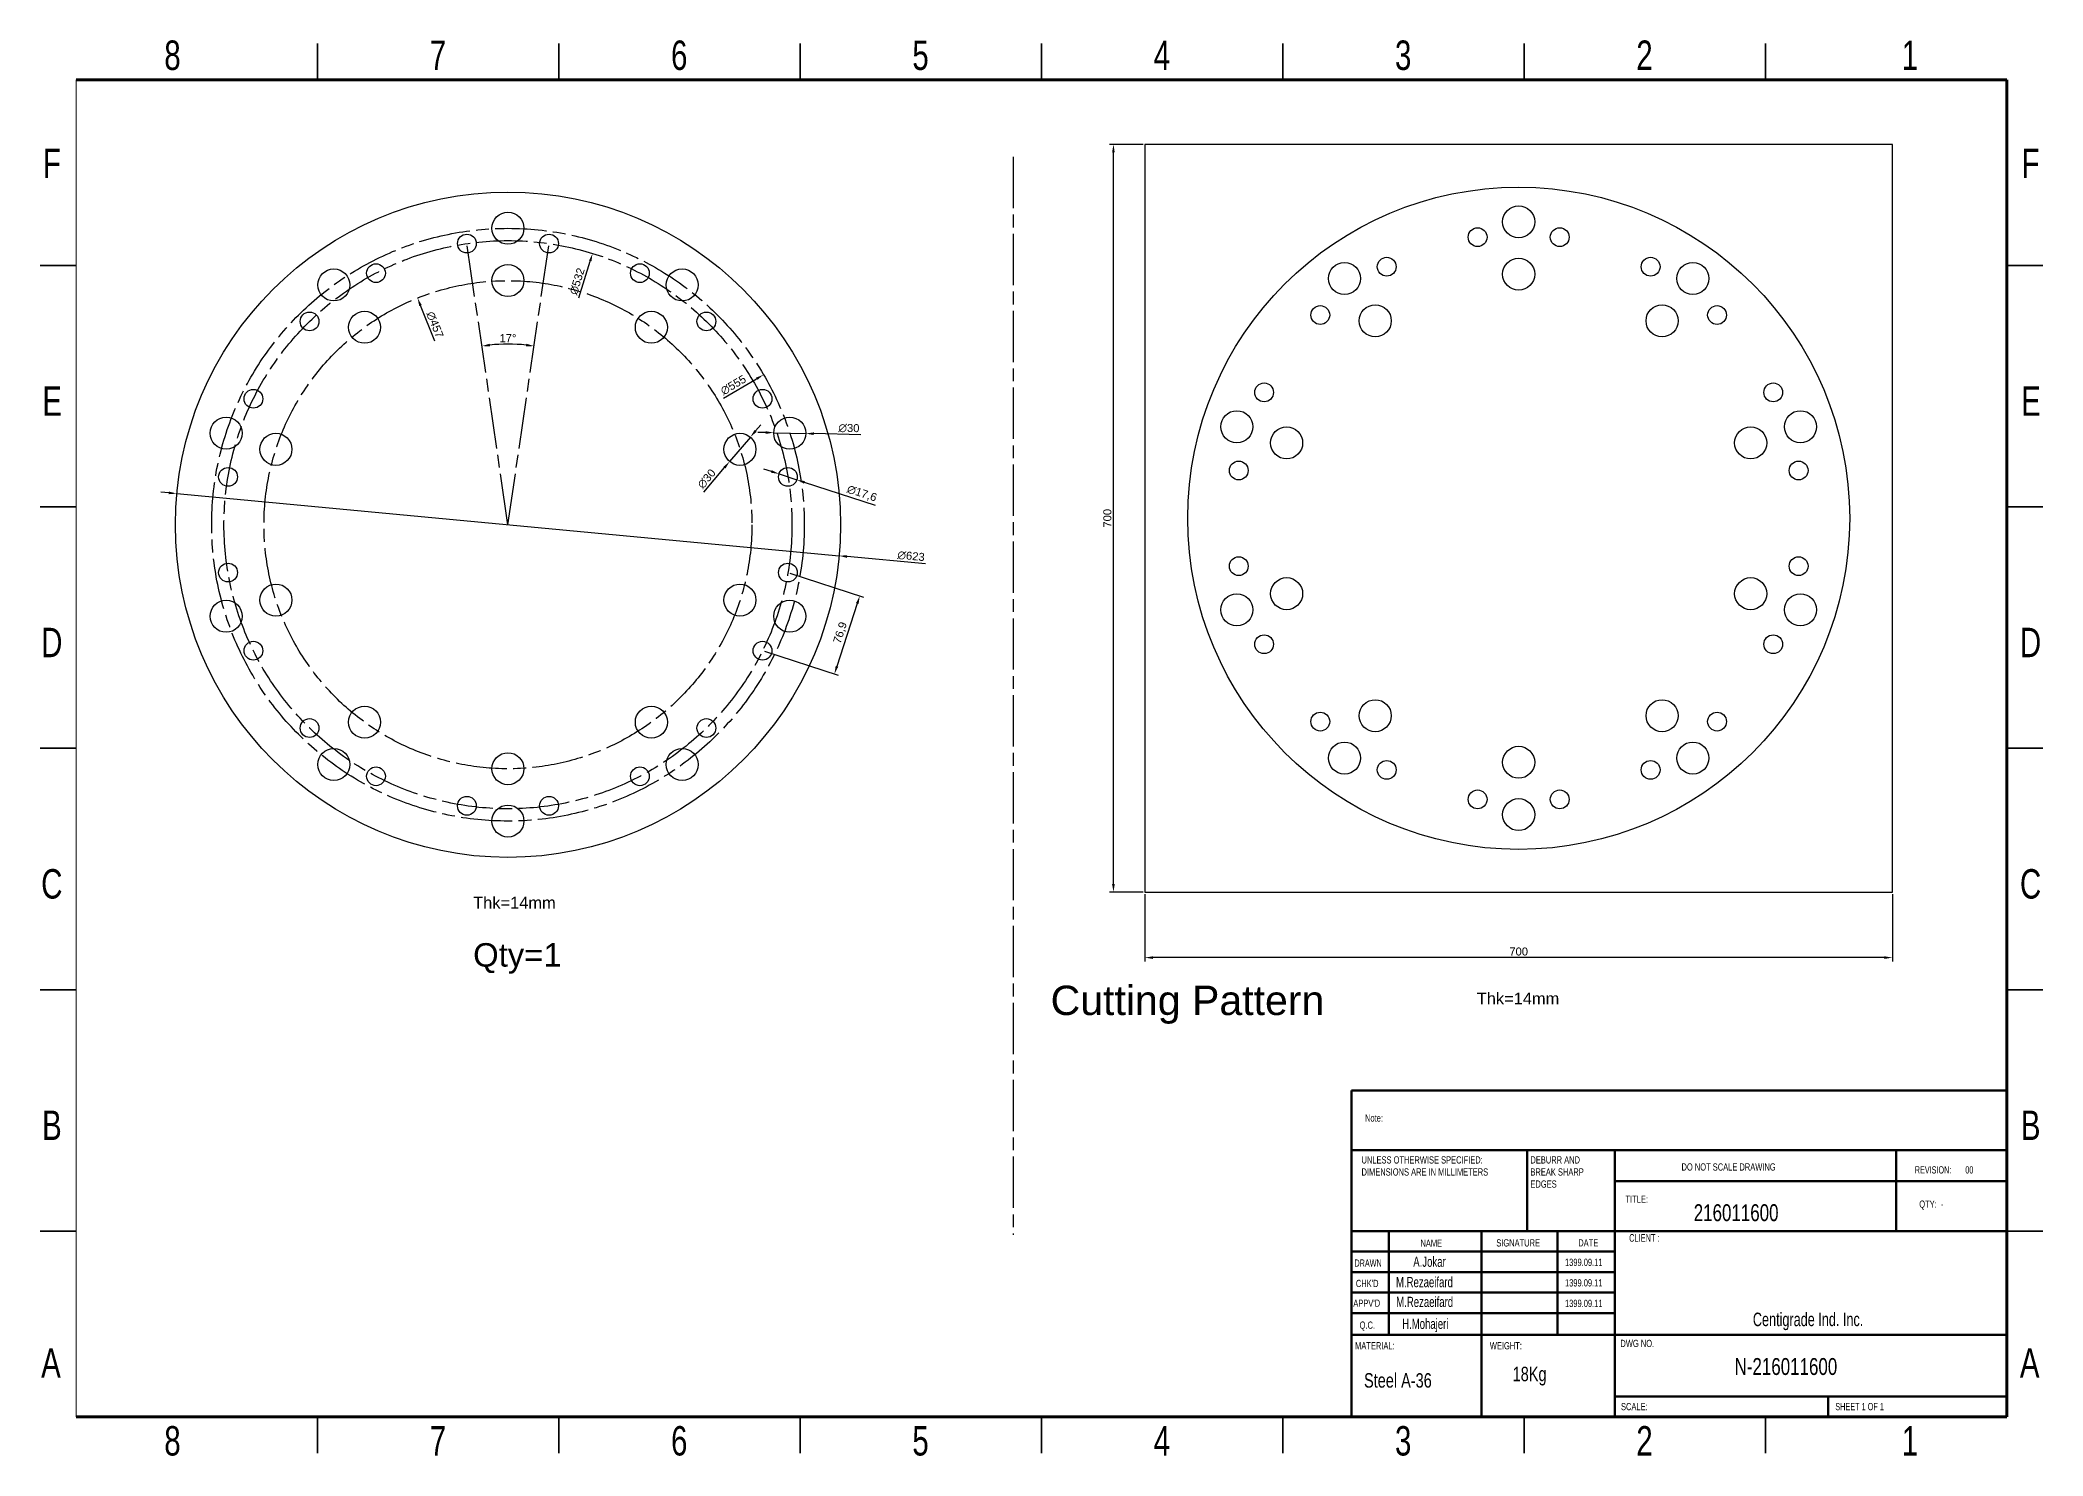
# Model space of a CAD drawing. Header units: millimetres. Extents: x 2062 to 3938, y -388 to 938.
import ezdxf

# ---------------------------------------------------------------- set-up
doc = ezdxf.new("R2010")
doc.units = ezdxf.units.MM
doc.header["$LTSCALE"] = 2
doc.linetypes.add('ACAD_ISO08W100', pattern=[36, 24, -3, 6, -3])
doc.styles.add('SLDTEXTSTYLE0', font='TXT', dxfattribs={"width": 0.75})
doc.styles.add('SLDTEXTSTYLE1', font='TXT', dxfattribs={"width": 0.686449})
doc.styles.add('SLDTEXTSTYLE2', font='TXT', dxfattribs={"width": 0.652778})
doc.styles.add('SLDTEXTSTYLE3', font='TXT', dxfattribs={"width": 0.692308})
doc.styles.add('SLDTEXTSTYLE4', font='TXT', dxfattribs={"width": 0.7})
doc.styles.add('SLDTEXTSTYLE5', font='TXT', dxfattribs={"width": 0.678571})
doc.styles.get("Standard").update_dxf_attribs({"font": 'arial.ttf'})
doc.dimstyles.new('ISO-25', dxfattribs={"dimscale": 3, "dimtxt": 2.5, "dimasz": 2.5, "dimexe": 1.25, "dimexo": 0.625, "dimtad": 1, "dimtxsty": 'Standard', "dimcen": 2.5, "dimadec": 0, "dimazin": 0, "dimtfac": 1, "dimtmove": 0, "dimatfit": 3, "dimfxl": 1, "dimarcsym": 0})

# ---------------------------------------------------------------- blocks, each defined once
blk = doc.blocks.new('*D3')
at = {"color": 0, "lineweight": -2, "transparency": 16777216}
blk.add_line((2431.6, 655.8), (2418.3, 689.2), dxfattribs=at)
at = {"color": 0, "transparency": 16777216}
blk.add_solid([(2419.4, 689.7), (2417.1, 688.7), (2415.5, 696.2)], dxfattribs=at)
at = {"layer": 'Defpoints', "color": 0, "transparency": 16777216}
for p in [(2415.5, 696.2), (2584.9, 271.7)]:
    blk.add_point(p, dxfattribs=at)
at = {"color": 0, "transparency": 16777216, "insert": (2431.8, 671.2), "char_height": 7.5, "attachment_point": 5, "rotation": 291.7616}
blk.add_mtext('∅457', dxfattribs=at)
blk = doc.blocks.new('*D4')
at = {"color": 0, "lineweight": -2, "transparency": 16777216}
blk.add_line((2566.5, 696.5), (2577.2, 730.7), dxfattribs=at)
at = {"color": 0, "transparency": 16777216}
blk.add_solid([(2576, 731.1), (2578.4, 730.4), (2579.4, 737.9)], dxfattribs=at)
at = {"layer": 'Defpoints', "color": 0, "transparency": 16777216}
for p in [(2579.4, 737.9), (2421, 230)]:
    blk.add_point(p, dxfattribs=at)
at = {"color": 0, "transparency": 16777216, "insert": (2565.1, 711.8), "char_height": 7.5, "attachment_point": 5, "rotation": 72.6813}
blk.add_mtext('∅532', dxfattribs=at)
blk = doc.blocks.new('*D5')
at = {"color": 0, "lineweight": -2, "transparency": 16777216}
blk.add_line((2702, 602.3), (2733.1, 620.6), dxfattribs=at)
at = {"color": 0, "transparency": 16777216}
blk.add_solid([(2732.5, 621.6), (2733.7, 619.5), (2739.6, 624.4)], dxfattribs=at)
at = {"layer": 'Defpoints', "color": 0, "transparency": 16777216}
for p in [(2739.6, 624.4), (2260.9, 343.5)]:
    blk.add_point(p, dxfattribs=at)
at = {"color": 0, "transparency": 16777216, "insert": (2711.3, 614.7), "char_height": 7.5, "attachment_point": 5, "rotation": 30.3977}
blk.add_mtext('∅555', dxfattribs=at)
blk = doc.blocks.new('*U1')
for centre in [(-38.45, 0), (38.45, 0)]:
    blk.add_circle(centre, 8.8)
blk = doc.blocks.new('*U2')
at = {"color": 0, "linetype": 'ByBlock', "lineweight": -2, "transparency": 16777216}
blk.add_blockref('*U1', (6911.8, 2301.5), dxfattribs=at)
for p, rotation in [((6757.1, 2251.2), 36.00000000000001), ((7066.5, 2251.2), 324), ((6661.5, 2119.6), 72), ((7162.1, 2119.6), 288), ((6661.5, 1956.9), 108), ((7162.1, 1956.9), 252), ((6757.1, 1825.3), 144), ((7066.5, 1825.3), 216), ((6911.8, 1775.1), 180)]:
    blk.add_blockref('*U1', p, dxfattribs=dict(at, rotation=rotation))
blk = doc.blocks.new('*D7')
at = {"color": 0, "lineweight": -2, "transparency": 16777216}
blk.add_arc((2500.2, 484), 169, 84.2315, 95.7685, dxfattribs=at)
at = {"color": 0, "transparency": 16777216}
for points in [[(2483.4, 650.9), (2483.1, 653.4), (2475.8, 651.2)], [(2517.4, 653.4), (2517.1, 650.9), (2524.7, 651.2)]]:
    blk.add_solid(points, dxfattribs=at)
at = {"layer": 'Defpoints', "color": 0, "transparency": 16777216}
for p in [(2461.8, 747.2), (2538.7, 747.2), (2508.4, 652.8), (2500.2, 484), (2500.2, 484)]:
    blk.add_point(p, dxfattribs=at)
at = {"color": 0, "transparency": 16777216, "insert": (2500.2, 658.6), "char_height": 7.5, "attachment_point": 5}
blk.add_mtext('17°', dxfattribs=at)
blk = doc.blocks.new('*D8')
at = {"color": 0, "lineweight": -2, "transparency": 16777216}
for p, q in [((2764.2, 438.6), (2833.3, 416.2)), ((2827.4, 410.2), (2808.3, 351.3)), ((2740.4, 365.5), (2809.5, 343))]:
    blk.add_line(p, q, dxfattribs=at)
at = {"color": 0, "transparency": 16777216}
for points in [[(2826.2, 410.6), (2828.6, 409.8), (2829.7, 417.3)], [(2807.1, 351.7), (2809.5, 350.9), (2806, 344.2)]]:
    blk.add_solid(points, dxfattribs=at)
at = {"layer": 'Defpoints', "color": 0, "transparency": 16777216}
for p in [(2762.4, 439.2), (2738.7, 366), (2806, 344.2)]:
    blk.add_point(p, dxfattribs=at)
at = {"color": 0, "transparency": 16777216, "insert": (2811.8, 382.7), "char_height": 7.5, "attachment_point": 5, "rotation": 72}
blk.add_mtext('76,9', dxfattribs=at)
blk = doc.blocks.new('SW_NOTE_62')
at = {"color": 0, "linetype": 'Continuous', "lineweight": 0, "char_height": 1.5, "attachment_point": 1, "style": 'SLDTEXTSTYLE0'}
for s, insert in [('UNLESS OTHERWISE SPECIFIED:', (0, 1.93)), ('DIMENSIONS ARE IN MILLIMETERS', (0, -0.57))]:
    blk.add_mtext(s, dxfattribs=dict(at, insert=insert))
blk = doc.blocks.new('SW_NOTE_63')
at = {"color": 0, "linetype": 'Continuous', "lineweight": 0, "char_height": 1.5, "attachment_point": 1, "style": 'SLDTEXTSTYLE0'}
for s, insert in [('DEBURR AND', (0, 1.93)), ('BREAK SHARP', (0, -0.57)), ('EDGES', (0, -3.07))]:
    blk.add_mtext(s, dxfattribs=dict(at, insert=insert))
blk = doc.blocks.new('*U11')
for centre in [(-38.45, 0), (38.45, 0)]:
    blk.add_circle(centre, 8.8)
blk = doc.blocks.new('*U12')
at = {"color": 0, "linetype": 'ByBlock', "lineweight": -2, "transparency": 16777216}
blk.add_blockref('*U11', (6911.8, 2301.5), dxfattribs=at)
for p, rotation in [((6757.1, 2251.2), 36.00000000000001), ((7066.5, 2251.2), 324), ((6661.5, 2119.6), 72), ((7162.1, 2119.6), 288), ((6661.5, 1956.9), 108), ((7162.1, 1956.9), 252), ((6757.1, 1825.3), 144), ((7066.5, 1825.3), 216), ((6911.8, 1775.1), 180)]:
    blk.add_blockref('*U11', p, dxfattribs=dict(at, rotation=rotation))
blk = doc.blocks.new('*D13')
at = {"color": 0, "lineweight": -2, "transparency": 16777216}
for p, q in [((3095, 840), (3063.5, 840)), ((3067.3, 147.5), (3067.3, 832.5)), ((3095, 140), (3063.5, 140))]:
    blk.add_line(p, q, dxfattribs=at)
at = {"color": 0, "transparency": 16777216}
for points in [[(3066, 832.5), (3068.5, 832.5), (3067.3, 840)], [(3066, 147.5), (3068.5, 147.5), (3067.3, 140)]]:
    blk.add_solid(points, dxfattribs=at)
at = {"layer": 'Defpoints', "color": 0, "transparency": 16777216}
for p in [(3067.3, 840), (3096.8, 840), (3096.8, 140)]:
    blk.add_point(p, dxfattribs=at)
at = {"color": 0, "transparency": 16777216, "insert": (3061.6, 490), "char_height": 7.5, "attachment_point": 5, "rotation": 90}
blk.add_mtext('700', dxfattribs=at)
blk = doc.blocks.new('*D14')
at = {"color": 0, "lineweight": -2, "transparency": 16777216}
for p, q in [((3096.8, 138.1), (3096.8, 74.9)), ((3796.8, 138.1), (3796.8, 74.9)), ((3789.3, 78.6), (3104.3, 78.6))]:
    blk.add_line(p, q, dxfattribs=at)
at = {"color": 0, "transparency": 16777216}
for points in [[(3104.3, 79.9), (3104.3, 77.4), (3096.8, 78.6)], [(3789.3, 79.9), (3789.3, 77.4), (3796.8, 78.6)]]:
    blk.add_solid(points, dxfattribs=at)
at = {"layer": 'Defpoints', "color": 0, "transparency": 16777216}
for p in [(3096.8, 140), (3796.8, 140), (3096.8, 78.6)]:
    blk.add_point(p, dxfattribs=at)
at = {"color": 0, "transparency": 16777216, "insert": (3446.8, 84.3), "char_height": 7.5, "attachment_point": 5}
blk.add_mtext('700', dxfattribs=at)
blk = doc.blocks.new('*D15')
at = {"color": 0, "lineweight": -2, "transparency": 16777216}
for p, q in [((2746.9, 533.8), (2739.8, 536.1)), ((2754.1, 531.5), (2770.8, 526)), ((2844.5, 501.8), (2777.9, 523.6))]:
    blk.add_line(p, q, dxfattribs=at)
at = {"color": 0, "transparency": 16777216}
for points in [[(2747.3, 535), (2746.6, 532.6), (2754.1, 531.5)], [(2778.3, 524.8), (2777.5, 522.4), (2770.8, 526)]]:
    blk.add_solid(points, dxfattribs=at)
at = {"layer": 'Defpoints', "color": 0, "transparency": 16777216}
for p in [(2754.1, 531.5), (2770.8, 526)]:
    blk.add_point(p, dxfattribs=at)
at = {"color": 0, "transparency": 16777216, "insert": (2831.6, 512.9), "char_height": 7.5, "attachment_point": 5, "rotation": 341.8298}
blk.add_mtext('∅17,6', dxfattribs=at)
blk = doc.blocks.new('*U16')
for centre in [(0, 24.5), (0, -24.5)]:
    blk.add_circle(centre, 15)
blk = doc.blocks.new('*U17')
at = {"color": 0, "linetype": 'ByBlock', "lineweight": -2, "transparency": 16777216}
blk.add_blockref('*U16', (2500.2, 737), dxfattribs=at)
for p, rotation in [((2351.5, 688.6), 36), ((2648.9, 688.6), 324), ((2259.6, 562.1), 72), ((2740.8, 562.1), 288), ((2259.6, 405.8), 108), ((2740.8, 405.8), 251.9999999999999), ((2351.5, 279.3), 144), ((2648.9, 279.3), 216), ((2500.2, 231), 180)]:
    blk.add_blockref('*U16', p, dxfattribs=dict(at, rotation=rotation))
blk = doc.blocks.new('*D18')
at = {"color": 0, "lineweight": -2, "transparency": 16777216}
for p, q in [((2727.2, 566), (2707.8, 543.1)), ((2732.1, 571.7), (2737, 577.4)), ((2683.5, 514.4), (2703, 537.4))]:
    blk.add_line(p, q, dxfattribs=at)
at = {"color": 0, "transparency": 16777216}
for points in [[(2731.1, 572.5), (2733.1, 570.9), (2727.2, 566)], [(2702, 538.2), (2703.9, 536.6), (2707.8, 543.1)]]:
    blk.add_solid(points, dxfattribs=at)
at = {"layer": 'Defpoints', "color": 0, "transparency": 16777216}
for p in [(2727.2, 566), (2707.8, 543.1)]:
    blk.add_point(p, dxfattribs=at)
at = {"color": 0, "transparency": 16777216, "insert": (2686.3, 526.9), "char_height": 7.5, "attachment_point": 5, "rotation": 49.6777}
blk.add_mtext('∅30', dxfattribs=at)
blk = doc.blocks.new('*D19')
at = {"color": 0, "lineweight": -2, "transparency": 16777216}
for p, q in [((2741.6, 570.2), (2734.1, 570.4)), ((2749.1, 570.1), (2779.1, 569.3)), ((2830.6, 568.1), (2786.6, 569.2))]:
    blk.add_line(p, q, dxfattribs=at)
at = {"color": 0, "transparency": 16777216}
for points in [[(2741.7, 571.5), (2741.6, 569), (2749.1, 570.1)], [(2786.7, 570.4), (2786.6, 567.9), (2779.1, 569.3)]]:
    blk.add_solid(points, dxfattribs=at)
at = {"layer": 'Defpoints', "color": 0, "transparency": 16777216}
for p in [(2749.1, 570.1), (2779.1, 569.3)]:
    blk.add_point(p, dxfattribs=at)
at = {"color": 0, "transparency": 16777216, "insert": (2819.5, 574.3), "char_height": 7.5, "attachment_point": 5, "rotation": 358.6321}
blk.add_mtext('∅30', dxfattribs=at)
blk = doc.blocks.new('*U20')
for centre in [(0, 24.5), (0, -24.5)]:
    blk.add_circle(centre, 15)
blk = doc.blocks.new('*U21')
at = {"color": 0, "linetype": 'ByBlock', "lineweight": -2, "transparency": 16777216}
blk.add_blockref('*U20', (3446.8, 743), dxfattribs=at)
for p, rotation in [((3298.1, 694.6), 36), ((3595.5, 694.6), 324), ((3206.2, 568.1), 72), ((3687.4, 568.1), 288), ((3206.2, 411.8), 108), ((3687.4, 411.8), 251.9999999999999), ((3298.1, 285.3), 144), ((3595.5, 285.3), 216), ((3446.8, 237), 180)]:
    blk.add_blockref('*U20', p, dxfattribs=dict(at, rotation=rotation))
blk = doc.blocks.new('*D29')
at = {"color": 0, "lineweight": -2, "transparency": 16777216}
for p, q in [((2182.6, 513.8), (2175.2, 514.5)), ((2190.1, 513.1), (2810.4, 454.8)), ((2891.3, 447.2), (2817.8, 454.1))]:
    blk.add_line(p, q, dxfattribs=at)
at = {"color": 0, "transparency": 16777216}
for points in [[(2182.7, 515), (2182.5, 512.5), (2190.1, 513.1)], [(2817.9, 455.4), (2817.7, 452.9), (2810.4, 454.8)]]:
    blk.add_solid(points, dxfattribs=at)
at = {"layer": 'Defpoints', "color": 0, "transparency": 16777216}
for p in [(2190.1, 513.1), (2810.4, 454.8)]:
    blk.add_point(p, dxfattribs=at)
at = {"color": 0, "transparency": 16777216, "insert": (2877.7, 454.5), "char_height": 7.5, "attachment_point": 5, "rotation": 354.6381}
blk.add_mtext('∅623', dxfattribs=at)

msp = doc.modelspace()

# ---------------------------------------------------------------- linework, layer by layer
at = {"color": 7, "linetype": 'Continuous', "lineweight": 35}
for p, q in [((2321.879, 900.617), (2321.879, 934.518)), ((2547.886, 900.617), (2547.886, 934.518)), ((2773.893, 900.617), (2773.893, 934.518)), ((2999.899, 934.518), (2999.899, 900.617)), ((2999.899, 900.617), (2999.899, 934.518)), ((3225.906, 900.617), (3225.906, 934.518)), ((3451.913, 900.617), (3451.913, 934.518)), ((3677.919, 900.617), (3677.919, 934.518)), ((2095.873, 726.592), (2061.972, 726.592)), ((3903.926, 726.592), (3937.827, 726.592)), ((2095.873, 500.586), (2061.972, 500.586)), ((3903.926, 500.586), (3937.827, 500.586)), ((2061.972, 274.579), (2095.873, 274.579)), ((2095.873, 274.579), (2061.972, 274.579)), ((3937.827, 274.579), (3903.926, 274.579)), ((3903.926, 274.579), (3937.827, 274.579)), ((2095.873, 48.572), (2061.972, 48.572)), ((3903.926, 48.572), (3937.827, 48.572)), ((2095.873, -177.434), (2061.972, -177.434)), ((3903.926, -177.434), (3937.827, -177.434)), ((2321.879, -351.459), (2321.879, -385.36)), ((2547.886, -351.459), (2547.886, -385.36)), ((2773.893, -351.459), (2773.893, -385.36)), ((2999.899, -385.36), (2999.899, -351.459)), ((2999.899, -351.459), (2999.899, -385.36)), ((3225.906, -351.459), (3225.906, -385.36)), ((3451.913, -351.459), (3451.913, -385.36)), ((3677.919, -351.459), (3677.919, -385.36))]:
    msp.add_line(p, q, dxfattribs=at)
at = {"color": 7, "linetype": 'Continuous', "lineweight": 18}
msp.add_line((2095.873, -351.459), (2095.873, 900.617), dxfattribs=at)
at = {"color": 7, "linetype": 'Continuous', "lineweight": 70}
for p, q in [((2095.873, 900.617), (3903.926, 900.617)), ((3903.926, 900.617), (3903.926, -351.459)), ((3903.926, -351.459), (2095.873, -351.459))]:
    msp.add_line(p, q, dxfattribs=at)
at = {"linetype": 'ACAD_ISO08W100'}
for p, q in [((2973.214, 828.264), (2973.214, -180.874)), ((2500.222, 483.952), (2461.772, 747.158)), ((2500.222, 483.952), (2538.672, 747.158))]:
    msp.add_line(p, q, dxfattribs=at)
at = {"color": 7, "linetype": 'Continuous', "lineweight": 50}
for p, q in [((3290.092, -45.912), (3903.926, -45.912)), ((3290.092, -45.912), (3290.092, -101.722)), ((3290.092, -101.722), (3903.926, -101.722)), ((3290.092, -101.722), (3290.092, -350.329)), ((3454.625, -101.722), (3454.625, -177.434)), ((3536.891, -101.722), (3536.891, -351.459)), ((3800.37, -177.434), (3800.37, -101.722)), ((3903.926, -130.538), (3536.891, -130.538)), ((3903.926, -177.434), (3290.092, -177.434)), ((3325.349, -177.434), (3325.349, -274.617)), ((3412.095, -177.434), (3412.095, -350.329)), ((3483.129, -177.434), (3483.129, -274.617)), ((3536.891, -350.329), (3536.891, -177.434)), ((3536.891, -196.645), (3290.092, -196.645)), ((3536.891, -215.855), (3290.092, -215.855)), ((3536.891, -235.066), (3290.092, -235.066)), ((3536.891, -254.277), (3290.092, -254.277)), ((3337.101, -274.617), (3290.092, -274.617)), ((3337.101, -274.617), (3903.926, -274.617)), ((3536.891, -332.249), (3903.926, -332.249)), ((3736.681, -351.459), (3736.681, -332.249))]:
    msp.add_line(p, q, dxfattribs=at)
msp.add_lwpolyline([(3796.825, 839.963), (3096.825, 839.963), (3096.825, 139.963), (3796.825, 139.963)], close=True)
for centre, radius in [((2500.222, 483.952), 311.5), ((3446.825, 489.963), 310)]:
    msp.add_circle(centre, radius)
at = {"linetype": 'ACAD_ISO08W100'}
for radius in [277.5, 266, 228.5]:
    msp.add_circle((2500.222, 483.952), radius, dxfattribs=at)

# ---------------------------------------------------------------- block references
for name, p in [('*U17', (0, 0)), ('*U21', (0, 0)), ('*U2', (-4411.595, -1554.325)), ('*U12', (-3464.992, -1548.313))]:
    msp.add_blockref(name, p)
at = {"color": 7, "linetype": 'Continuous', "lineweight": 0, "xscale": 4.52013303849363, "yscale": 4.52013303849363, "zscale": 4.52013303849363}
for name, p in [('SW_NOTE_62', (3299.624, -116.098)), ('SW_NOTE_63', (3457.83, -116.098))]:
    msp.add_blockref(name, p, dxfattribs=at)

# ---------------------------------------------------------------- texts
for s, height, p in [('Thk=14mm', 11.0058, (2467.583, 124.565)), ('Qty=1', 22.0115, (2467.583, 70.15)), ('Cutting Pattern', 27.51441, (3008.415, 24.86)), ('Thk=14mm', 11.0058, (3407.542, 34.847))]:
    msp.add_text(s, height=height).set_placement(p)
at = {"color": 7, "linetype": 'Continuous', "lineweight": 0}
for s, insert, char_height, attachment_point, style in [('8', (2185.998, 937.292), 27.555, 2, 'SLDTEXTSTYLE0'), ('7', (2434.605, 937.292), 27.555, 2, 'SLDTEXTSTYLE0'), ('6', (2660.612, 937.292), 27.555, 2, 'SLDTEXTSTYLE0'), ('5', (2886.619, 937.292), 27.555, 2, 'SLDTEXTSTYLE0'), ('4', (3112.625, 937.292), 27.555, 2, 'SLDTEXTSTYLE0'), ('3', (3338.632, 937.292), 27.555, 2, 'SLDTEXTSTYLE0'), ('2', (3564.639, 937.292), 27.555, 2, 'SLDTEXTSTYLE0'), ('1', (3813.246, 937.292), 27.555, 2, 'SLDTEXTSTYLE0'), ('F', (2072.985, 836.096), 27.555, 2, 'SLDTEXTSTYLE0'), ('F', (3926.24, 836.096), 27.555, 2, 'SLDTEXTSTYLE0'), ('E', (2073.32, 613.479), 27.555, 2, 'SLDTEXTSTYLE0'), ('E', (3926.574, 613.479), 27.555, 2, 'SLDTEXTSTYLE0'), ('D', (2072.956, 387.472), 27.555, 2, 'SLDTEXTSTYLE0'), ('D', (3926.211, 387.472), 27.555, 2, 'SLDTEXTSTYLE0'), ('C', (2072.985, 161.466), 27.555, 2, 'SLDTEXTSTYLE0'), ('C', (3926.24, 161.466), 27.555, 2, 'SLDTEXTSTYLE0'), ('B', (2073.062, -64.541), 27.555, 2, 'SLDTEXTSTYLE0'), ('Note:', (3302.894, -68.199), 6.7802, 1, 'SLDTEXTSTYLE0'), ('B', (3926.316, -64.541), 27.555, 2, 'SLDTEXTSTYLE0'), ('DO NOT SCALE DRAWING', (3599.335, -114.003), 6.7802, 1, 'SLDTEXTSTYLE0'), ('REVISION:       00', (3817.84, -116.707), 6.7802, 1, 'SLDTEXTSTYLE2'), ('TITLE:', (3546.885, -144.141), 6.7802, 1, 'SLDTEXTSTYLE0'), ('QTY:  -', (3822.002, -148.794), 6.7802, 1, 'SLDTEXTSTYLE5'), ('216011600', (3610.756, -152.273), 15.8205, 1, 'SLDTEXTSTYLE0'), ('NAME', (3354.83, -185.338), 6.7802, 1, 'SLDTEXTSTYLE0'), ('SIGNATURE', (3425.848, -185.065), 6.7802, 1, 'SLDTEXTSTYLE0'), ('DATE', (3502.619, -185.065), 6.7802, 1, 'SLDTEXTSTYLE0'), ('CLIENT :', (3550.269, -180.213), 7.1757, 1, 'SLDTEXTSTYLE4'), ('DRAWN', (3293, -203.946), 6.7802, 1, 'SLDTEXTSTYLE1'), ('A.Jokar', (3348.1, -201.304), 9.5676, 1, 'SLDTEXTSTYLE4'), ('1399.09.11', (3490.192, -203.286), 6.7802, 1, 'SLDTEXTSTYLE0'), ("CHK'D", (3294.337, -223.034), 6.7802, 1, 'SLDTEXTSTYLE0'), ('M.Rezaeifard', (3331.935, -220.392), 9.56761, 1, 'SLDTEXTSTYLE4'), ('1399.09.11', (3490.192, -222.496), 6.7802, 1, 'SLDTEXTSTYLE0'), ("APPV'D", (3291.908, -241.549), 6.7802, 1, 'SLDTEXTSTYLE0'), ('M.Rezaeifard', (3332.136, -238.907), 9.56761, 1, 'SLDTEXTSTYLE4'), ('1399.09.11', (3490.192, -241.707), 6.7802, 1, 'SLDTEXTSTYLE0'), ('Q.C.', (3297.846, -262.071), 6.7802, 1, 'SLDTEXTSTYLE0'), ('H.Mohajeri', (3337.708, -259.429), 9.5676, 1, 'SLDTEXTSTYLE4'), ('Centigrade Ind. Inc.', (3666.171, -253.776), 12.65637, 1, 'SLDTEXTSTYLE4'), ('MATERIAL:', (3293.596, -281.376), 6.7802, 1, 'SLDTEXTSTYLE0'), ('WEIGHT:', (3419.791, -281.383), 6.7739, 1, 'SLDTEXTSTYLE0'), ('DWG NO.', (3542.103, -279.2), 6.7802, 1, 'SLDTEXTSTYLE0'), ('A', (2072.172, -287.157), 27.555, 2, 'SLDTEXTSTYLE0'), ('N-216011600', (3649.018, -296.307), 15.82047, 1, 'SLDTEXTSTYLE0'), ('A', (3925.426, -287.157), 27.555, 2, 'SLDTEXTSTYLE0'), ('Steel A-36', (3301.979, -310.439), 13.5477, 1, 'SLDTEXTSTYLE0'), ('18Kg', (3441.183, -304.423), 13.5477, 1, 'SLDTEXTSTYLE0'), ('SCALE:', (3542.65, -338.351), 6.7802, 1, 'SLDTEXTSTYLE0'), ('SHEET 1 OF 1', (3743.363, -338.351), 6.7802, 1, 'SLDTEXTSTYLE3'), ('8', (2185.998, -359.986), 27.555, 2, 'SLDTEXTSTYLE0'), ('7', (2434.605, -359.986), 27.555, 2, 'SLDTEXTSTYLE0'), ('6', (2660.612, -359.986), 27.555, 2, 'SLDTEXTSTYLE0'), ('5', (2886.619, -359.986), 27.555, 2, 'SLDTEXTSTYLE0'), ('4', (3112.625, -359.986), 27.555, 2, 'SLDTEXTSTYLE0'), ('3', (3338.632, -359.986), 27.555, 2, 'SLDTEXTSTYLE0'), ('2', (3564.639, -359.986), 27.555, 2, 'SLDTEXTSTYLE0'), ('1', (3813.246, -359.986), 27.555, 2, 'SLDTEXTSTYLE0')]:
    msp.add_mtext(s, dxfattribs=dict(at, insert=insert, char_height=char_height, attachment_point=attachment_point, style=style))

# ---------------------------------------------------------------- dimensions: what is measured, and where the dimension line sits
dim = msp.add_linear_dim(base=(3067.271, 839.963), p1=(3096.825, 139.963), p2=(3096.825, 839.963), angle=90, dimstyle='ISO-25')
dim.commit()
dim.dimension.update_dxf_attribs({"geometry": '*D13', "text_midpoint": (3061.567, 489.963)})
for p1, p2, picture, middle in [((2421.038, 230.011), (2579.407, 737.892), '*D4', (2570.714, 710.014)), ((2584.938, 271.736), (2415.507, 696.167), '*D3', (2426.348, 669.011)), ((2260.869, 343.537), (2739.575, 624.366), '*D5', (2714.33, 609.556)), ((2749.145, 570.062), (2779.136, 569.346), '*D19', (2819.335, 568.386)), ((2754.067, 531.463), (2770.789, 525.975), '*D15', (2829.592, 506.675)), ((2190.085, 513.06), (2810.359, 454.843), '*D29', (2877.149, 448.574))]:
    dim = msp.add_diameter_dim_2p(p1=p1, p2=p2, dimstyle='ISO-25')
    dim.commit()
    dim.dimension.update_dxf_attribs({"geometry": picture, "text_midpoint": middle, "dimtype": 163})
dim = msp.add_angular_dim_2l(base=(2508.391, 652.771), line1=((2500.222, 483.952), (2461.772, 747.158)), line2=((2500.222, 483.952), (2538.672, 747.158)), dimstyle='ISO-25')
dim.commit()
dim.dimension.update_dxf_attribs({"geometry": '*D7', "text_midpoint": (2500.222, 658.609)})
dim = msp.add_diameter_dim_2p(p1=(2727.245, 565.998), p2=(2707.832, 543.126), dimstyle='ISO-25')
dim.commit()
dim.dimension.update_dxf_attribs({"geometry": '*D18', "text_midpoint": (2686.296, 526.89)})
dim = msp.add_aligned_dim(p1=(2762.428, 439.184), p2=(2738.665, 366.048), distance=70.754, dimstyle='ISO-25')
dim.commit()
dim.dimension.update_dxf_attribs({"geometry": '*D8', "text_midpoint": (2811.767, 382.724)})
dim = msp.add_linear_dim(base=(3096.825, 78.632), p1=(3796.825, 139.963), p2=(3096.825, 139.963), dimstyle='ISO-25')
dim.commit()
dim.dimension.update_dxf_attribs({"geometry": '*D14', "text_midpoint": (3446.825, 84.336)})

doc.saveas('drawing.dxf')
